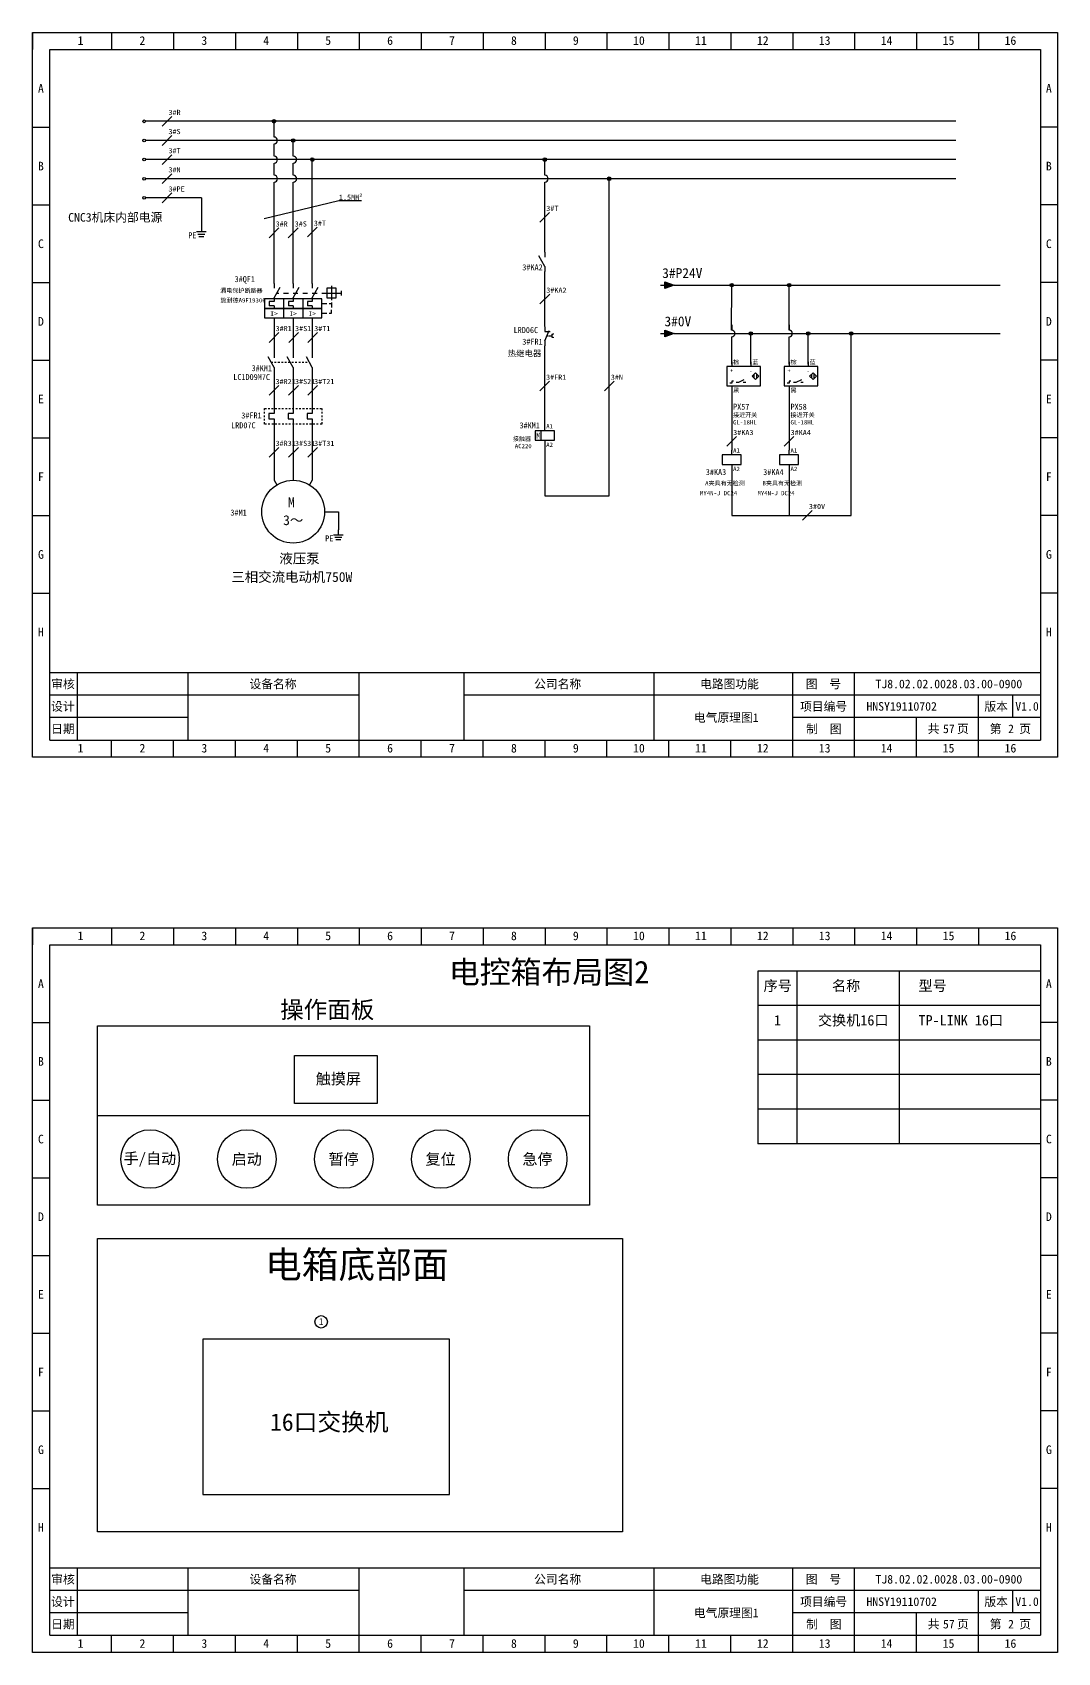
# Model space of a CAD drawing. Header units: millimetres. Extents: x 914 to 910632, y -176 to 682692.
# Drawn here: x 2899 to 3196, y 1770.9 to 2240.2 of the extents above; entities that cross this region are included whole.
import ezdxf
from ezdxf.enums import TextEntityAlignment as Align

# ---------------------------------------------------------------- set-up
doc = ezdxf.new("R2010")
doc.units = ezdxf.units.MM
doc.linetypes.add('EPL_DASH', pattern=[1, 0.5, -0.5])
doc.layers.add('EPLAN311', color=1, linetype='Continuous', lineweight=25)
doc.styles.get("Standard").update_dxf_attribs({"font": 'arial.ttf'})
doc.styles.add('宋体', font='')
doc.styles.get('宋体').set_extended_font_data('宋体')

# ---------------------------------------------------------------- blocks, each defined once
blk = doc.blocks.new('横向漏电断路器3P')
at = {"color": 5, "linetype": 'Continuous', "lineweight": 25, "ltscale": 4}
for p, q in [((2.1, 19.6), (3.5, 19.6)), ((2.8, 14), (2.8, 19.6)), ((0.7, 16.8), (4.9, 16.8)), ((5.6, 16.8), (7, 16.8)), ((5.88, 16.1), (5.88, 16.8)), ((5.88, 14), (5.88, 15.4)), ((8.68, 16.8), (7.7, 16.8)), ((8.68, 16.1), (8.68, 16.8)), ((8.68, 14), (8.68, 15.4)), ((4.2, 11.2), (1.05, 12.95)), ((4.2, 11.2), (5.25, 11.2)), ((5.25, 11.2), (5.25, 9.8)), ((5.25, 9.8), (6.51, 9.8)), ((6.51, 11.2), (7.28, 11.2)), ((6.51, 11.2), (6.51, 9.8)), ((10.08, 11.2), (11.2, 11.2)), ((4.2, 5.6), (1.05, 7.35)), ((4.2, 5.6), (5.25, 5.6)), ((5.25, 5.6), (5.25, 4.2)), ((6.51, 5.6), (6.51, 4.2)), ((6.51, 5.6), (7.28, 5.6)), ((10.08, 5.6), (11.2, 5.6)), ((4.2, 0), (1.05, 1.75)), ((4.2, 0), (5.25, 0)), ((5.25, 4.2), (6.51, 4.2)), ((5.25, 0), (5.25, -1.4)), ((6.51, 0), (6.51, -1.4)), ((6.51, 0), (7.28, 0)), ((10.08, 0), (11.2, 0)), ((5.25, -1.4), (6.51, -1.4))]:
    blk.add_line(p, q, dxfattribs=at)
at = {"color": 5, "linetype": 'Continuous', "lineweight": 25}
for p, q in [((0, 11.2), (1.4, 11.2)), ((2.8, 11.2), (2.8, 12.6)), ((2.8, 8.4), (2.8, 9.8)), ((0, 5.6), (1.4, 5.6)), ((2.8, 5.6), (2.8, 7)), ((4.48, 8.4), (10.08, 8.4)), ((0, 0), (1.4, 0)), ((2.8, 2.8), (2.8, 4.2)), ((2.82, 0.76), (2.82, 1.39)), ((4.48, 2.8), (10.08, 2.8)), ((4.48, -2.8), (10.08, -2.8))]:
    blk.add_line(p, q, dxfattribs=at)
at = {"color": 5, "linetype": 'Continuous', "lineweight": 25, "ltscale": 4}
for points in [[(1.4, 18.2), (1.4, 15.4), (4.2, 15.4), (4.2, 18.2)], [(4.48, 14), (4.48, -2.8), (7.28, -2.8), (7.28, 14)], [(7.28, 14), (7.28, -2.8), (10.08, -2.8), (10.08, 14)]]:
    blk.add_lwpolyline(points, close=True, dxfattribs=at)
at = {"color": 5, "style": '宋体'}
for p in [(8.82, 11.2), (8.82, 5.6), (8.82, 0)]:
    blk.add_text('I>', height=1.403, rotation=90, dxfattribs=at).set_placement(p, align=Align.MIDDLE_CENTER)
at = {"color": 0, "style": '宋体'}
for tag, p in [('17_20028[1]', (0.98, 11.87)), ('17_20028[3]', (0.98, 6.27)), ('17_20028[5]', (0.98, 0.67))]:
    blk.add_attdef(tag, text='', height=1.26, dxfattribs=at).set_placement(p, align=Align.RIGHT)
for tag, p in [('17_20028[2]', (10.5, 11.87)), ('17_20028[4]', (10.5, 6.27)), ('17_20028[6]', (10.5, 0.67)), ('17_20024', (-0.79, -7.52)), ('17_20025', (-0.79, -9.68))]:
    blk.add_attdef(tag, p, '', height=1.26, dxfattribs=at)
at = {"color": 5, "style": '宋体'}
blk.add_attdef('17_20010', (-0.91, -5.6), '', height=1.75, dxfattribs=at)
blk = doc.blocks.new('PE接地')
at = {"color": 5, "linetype": 'Continuous', "lineweight": 25, "ltscale": 4}
for p, q in [((1.4, 1.4), (-1.4, 1.4)), ((1.05, 2.1), (-1.05, 2.1)), ((0.7, 2.8), (-0.7, 2.8)), ((0, 0), (0, 1.4))]:
    blk.add_line(p, q, dxfattribs=at)
at = {"color": 5, "style": '宋体'}
blk.add_attdef('02', (-1.07, 3.35), '', height=1.75, dxfattribs=at)
at = {"color": 0, "style": '宋体'}
blk.add_attdef('01', (0.42, -0.54), '', height=1.26, dxfattribs=at)
blk = doc.blocks.new('接触器')
at = {"color": 5, "linetype": 'Continuous', "lineweight": 25}
for p, q in [((0, 4.2), (0, 5.6)), ((-1.13, 4.2), (-1.13, 1.4)), ((0, 1.4), (0, 0))]:
    blk.add_line(p, q, dxfattribs=at)
blk.add_lwpolyline([(-2.8, 1.4), (2.8, 1.4), (2.8, 4.2), (-2.8, 4.2)], close=True, dxfattribs=at)
at = {"insert": (-2.52, 3.65), "char_height": 1.75, "attachment_point": 1, "style": '宋体'}
blk.add_mtext_dynamic_manual_height_columns('M', width=1.4497, gutter_width=12.5, heights=[0], dxfattribs=at)
at = {"color": 0, "style": '宋体'}
for tag, p in [('01', (0.42, 4.87)), ('02', (0.42, -0.54)), ('04', (0.65, -7)), ('05', (0.65, -9.16))]:
    blk.add_attdef(tag, p, '', height=1.26, dxfattribs=at)
at = {"color": 5, "style": '宋体'}
blk.add_attdef('03', (0.42, -4.85), '', height=1.75, dxfattribs=at)
blk = doc.blocks.new('热继电器符号')
at = {"color": 5}
for p, q in [((6.51, 5.22), (6.51, 3.84)), ((6.51, 5.22), (6.51, 3.84)), ((6.51, 3.84), (8.1, 3.84)), ((6.51, 1.07), (6.51, -0.32)), ((7.12, 2.61), (7.52, 2.61)), ((7.65, 2.61), (8.05, 2.61)), ((8.18, 2.61), (8.57, 2.61)), ((8.57, 3.07), (8.57, 2.16)), ((8.57, 3.07), (8.93, 3.07)), ((8.57, 2.16), (8.93, 2.16)), ((8.93, 3.28), (8.93, 3.07)), ((8.93, 2.16), (8.93, 1.95))]:
    blk.add_line(p, q, dxfattribs=at)
at = {"color": 5, "ltscale": 4}
blk.add_line((6.51, 1.07), (7.74, 4.16), dxfattribs=at)
at = {"color": 5, "lineweight": -3, "style": '宋体'}
for tag, p in [('1#FR1', (0, 0)), ('LRD', (-3.57, -2.4)), ('热继电器', (-3.29, -4.96))]:
    blk.add_attdef(tag, p, '', height=1.74, dxfattribs=at)
blk = doc.blocks.new('磁性接近开关3线常开')
at = {"color": 5, "linetype": 'Continuous', "lineweight": 25, "ltscale": 4}
for p, q in [((0, 8.4), (0, 7)), ((5.6, 8.4), (5.6, 7)), ((6.63, 3.58), (6.63, 4.82)), ((7.37, 3.58), (7.37, 4.82)), ((0, 2.71), (0, 2.19)), ((0, 1.4), (0, 0)), ((3.59, 3.14), (2.01, 2.36))]:
    blk.add_line(p, q, dxfattribs=at)
at = {"color": 5, "linetype": 'Continuous', "lineweight": 25}
for p, q in [((0, 2.19), (-0.53, 2.19)), ((0.53, 2.71), (0, 2.71)), ((2.01, 2.36), (1.31, 2.36)), ((4.11, 2.36), (3.41, 2.36))]:
    blk.add_line(p, q, dxfattribs=at)
at = {"color": 5, "linetype": 'Continuous', "lineweight": 25, "ltscale": 4}
for points in [[(-1.4, 1.4), (8.4, 1.4), (8.4, 7), (-1.4, 7)], [(7, 5.19), (6.01, 4.2), (7, 3.21), (7.99, 4.2)]]:
    blk.add_lwpolyline(points, close=True, dxfattribs=at)
at = {"color": 5, "style": '宋体'}
for s, p in [('+', (0, 5.84)), ('-', (5.6, 5.84))]:
    blk.add_text(s, height=1.05, dxfattribs=at).set_placement(p, align=Align.MIDDLE_CENTER)
at = {"color": 0, "style": '宋体'}
for tag, p in [('01', (0.42, 7.67)), ('03', (6.02, 7.67)), ('02', (0.42, -0.54)), ('05', (0.42, -7.76)), ('06', (0.42, -9.92))]:
    blk.add_attdef(tag, p, '', height=1.26, dxfattribs=at)
at = {"color": 5, "style": '宋体'}
blk.add_attdef('04', (0.42, -5.6), '', height=1.75, dxfattribs=at)
blk = doc.blocks.new('EPLSYM_LibrarySPECIAL_Symbol8_Variant0_Placement1')
at = {"linetype": 'Continuous', "lineweight": 25, "ltscale": 4}
blk.add_hatch(color=1, dxfattribs=at).paths.add_polyline_path([(-0.75, 1), (2, 0), (-0.75, -1)], flags=0)
at = {"color": 1, "linetype": 'Continuous', "lineweight": 25, "ltscale": 4}
blk.add_line((-2, 0), (-0.75, 0), dxfattribs=at)
blk.add_lwpolyline([(-0.75, 1), (2, 0), (-0.75, -1)], close=True, dxfattribs=at)
at = {"color": 5}
blk.add_attdef('70_20010', text='', height=2.85, dxfattribs=at).set_placement((3, 0), align=Align.MIDDLE_LEFT)
at = {"color": 73}
for tag, p in [('70_24350', (33.76, 0)), ('70_24300', (72.31, 0))]:
    blk.add_attdef(tag, text='', height=2.06, dxfattribs=at).set_placement(p, align=Align.MIDDLE_LEFT)
blk = doc.blocks.new('继电器线圈')
at = {"color": 5, "linetype": 'Continuous', "lineweight": 25}
for p, q in [((0, 4.2), (0, 5.6)), ((0, 1.4), (0, 0))]:
    blk.add_line(p, q, dxfattribs=at)
blk.add_lwpolyline([(-2.8, 1.4), (2.8, 1.4), (2.8, 4.2), (-2.8, 4.2)], close=True, dxfattribs=at)
at = {"color": 0, "style": '宋体'}
for tag, p in [('01', (0.42, 4.87)), ('02', (0.42, -0.54)), ('04', (0.65, -7)), ('05', (0.65, -9.16))]:
    blk.add_attdef(tag, p, '', height=1.26, dxfattribs=at)
at = {"color": 5, "style": '宋体'}
blk.add_attdef('03', (0.42, -4.85), '', height=1.75, dxfattribs=at)
blk = doc.blocks.new('*U388')
blk.add_line((-2.5, 0), (2.5, 0))
blk = doc.blocks.new('*U389')
at = {"color": 0, "linetype": 'ByBlock', "lineweight": -2, "transparency": 16777216}
for p in [(0, 0), (0, -22.5), (0, -45), (0, -67.5), (0, -90), (0, -112.5), (0, -135)]:
    blk.add_blockref('*U388', p, dxfattribs=at)
blk = doc.blocks.new('*U390')
blk.add_line((-2.5, 0), (2.5, 0))
blk = doc.blocks.new('*U391')
at = {"color": 0, "linetype": 'ByBlock', "lineweight": -2, "transparency": 16777216}
for p in [(0, 0), (0, -22.5), (0, -45), (0, -67.5), (0, -90), (0, -112.5), (0, -135)]:
    blk.add_blockref('*U390', p, dxfattribs=at)
blk = doc.blocks.new('制图图框')
for p, q in [((-2700.08, 789.32), (-2403.08, 789.32)), ((-2700.08, 579.32), (-2700.08, 789.32)), ((-2700.08, 789.32), (-2700.08, 784.32)), ((-2700.08, 789.32), (-2695.08, 789.32)), ((-2677.15, 789.32), (-2677.15, 784.32)), ((-2659.21, 789.32), (-2659.21, 784.32)), ((-2641.27, 789.32), (-2641.27, 784.32)), ((-2623.33, 789.32), (-2623.33, 784.32)), ((-2605.4, 789.32), (-2605.4, 784.32)), ((-2587.46, 789.32), (-2587.46, 784.32)), ((-2569.52, 789.32), (-2569.52, 784.32)), ((-2551.58, 789.32), (-2551.58, 784.32)), ((-2533.65, 789.32), (-2533.65, 784.32)), ((-2515.71, 789.32), (-2515.71, 784.32)), ((-2497.77, 789.32), (-2497.77, 784.32)), ((-2479.83, 789.32), (-2479.83, 784.32)), ((-2461.9, 789.32), (-2461.9, 784.32)), ((-2443.96, 789.32), (-2443.96, 784.32)), ((-2426.02, 789.32), (-2426.02, 784.32)), ((-2403.08, 789.32), (-2403.08, 579.32)), ((-2403.08, 789.32), (-2403.08, 784.32)), ((-2695.08, 784.32), (-2408.08, 784.32)), ((-2695.08, 584.32), (-2695.08, 784.32)), ((-2408.08, 784.32), (-2408.08, 584.32)), ((-2408.08, 603.82), (-2695.08, 603.82)), ((-2687.08, 603.82), (-2687.08, 584.32)), ((-2655.08, 603.82), (-2655.08, 584.32)), ((-2655.08, 603.82), (-2655.08, 584.32)), ((-2605.4, 579.32), (-2605.4, 603.82)), ((-2575.08, 603.82), (-2575.08, 584.32)), ((-2575.08, 603.82), (-2575.08, 584.32)), ((-2575.08, 603.82), (-2575.08, 584.32)), ((-2520.08, 603.82), (-2520.08, 584.32)), ((-2479.83, 579.32), (-2479.83, 603.82)), ((-2461.9, 579.32), (-2461.9, 603.82)), ((-2655.08, 597.32), (-2695.08, 597.32)), ((-2605.4, 597.32), (-2655.08, 597.32)), ((-2408.08, 597.32), (-2575.08, 597.32)), ((-2426.02, 579.32), (-2426.02, 597.32)), ((-2416.18, 597.32), (-2416.18, 590.82)), ((-2655.08, 590.82), (-2695.08, 590.82)), ((-2408.08, 590.82), (-2479.83, 590.82)), ((-2443.96, 579.32), (-2443.96, 590.82)), ((-2695.08, 584.32), (-2408.08, 584.32)), ((-2677.15, 579.32), (-2677.15, 584.32)), ((-2659.21, 579.32), (-2659.21, 584.32)), ((-2641.27, 579.32), (-2641.27, 584.32)), ((-2623.33, 579.32), (-2623.33, 584.32)), ((-2587.46, 579.32), (-2587.46, 584.32)), ((-2569.52, 579.32), (-2569.52, 584.32)), ((-2551.58, 579.32), (-2551.58, 584.32)), ((-2533.65, 579.32), (-2533.65, 584.32)), ((-2515.71, 579.32), (-2515.71, 584.32)), ((-2497.77, 579.32), (-2497.77, 584.32)), ((-2403.08, 579.32), (-2700.08, 579.32))]:
    blk.add_line(p, q)
blk.add_blockref('*U389', (-2697.58, 761.82))
at = {"xscale": -1}
blk.add_blockref('*U391', (-2405.58, 761.82), dxfattribs=at)
at = {"style": '宋体'}
for s, p in [('1', (-2687.01, 785.71)), ('2', (-2669.07, 785.71)), ('3', (-2651.13, 785.71)), ('4', (-2633.2, 785.71)), ('5', (-2615.26, 785.71)), ('6', (-2597.32, 785.71)), ('7', (-2579.38, 785.71)), ('8', (-2561.45, 785.71)), ('9', (-2543.51, 785.71)), ('10', (-2526.07, 785.71)), ('11', (-2508.13, 785.71)), ('12', (-2490.2, 785.71)), ('13', (-2472.26, 785.71)), ('14', (-2454.32, 785.71)), ('15', (-2436.38, 785.71)), ('16', (-2418.45, 785.71)), ('A', (-2698.47, 771.84)), ('A', (-2406.47, 771.84)), ('B', (-2698.47, 749.34)), ('B', (-2406.47, 749.34)), ('C', (-2698.47, 726.84)), ('C', (-2406.47, 726.84)), ('D', (-2698.47, 704.34)), ('D', (-2406.47, 704.34)), ('E', (-2698.47, 681.84)), ('E', (-2406.47, 681.84)), ('F', (-2698.47, 659.34)), ('F', (-2406.47, 659.34)), ('G', (-2698.47, 636.84)), ('G', (-2406.47, 636.84)), ('H', (-2698.47, 614.34)), ('H', (-2406.47, 614.34)), ('审核', (-2694.65, 599.29)), ('设备名称', (-2637.2, 599.28)), ('公司名称', (-2554.73, 599.29)), ('电路图功能', (-2506.66, 599.29)), ('图  号', (-2476.05, 599.3)), ('设计', (-2694.66, 592.79)), ('项目编号', (-2477.68, 592.79)), ('版本', (-2424.3, 592.79)), ('日期', (-2694.66, 586.29)), ('制  图', (-2475.91, 586.28)), ('共   页', (-2440.72, 586.31)), ('第   页', (-2422.72, 586.3)), ('1', (-2687.01, 580.71)), ('2', (-2669.07, 580.71)), ('3', (-2651.13, 580.71)), ('4', (-2633.2, 580.71)), ('5', (-2615.26, 580.71)), ('6', (-2597.32, 580.71)), ('7', (-2579.38, 580.71)), ('8', (-2561.45, 580.71)), ('9', (-2543.51, 580.71)), ('10', (-2526.07, 580.71)), ('11', (-2508.13, 580.71)), ('12', (-2490.2, 580.71)), ('13', (-2472.26, 580.71)), ('14', (-2454.32, 580.71)), ('15', (-2436.38, 580.71)), ('16', (-2418.45, 580.71))]:
    blk.add_text(s, height=2.5, dxfattribs=at).set_placement(p)

msp = doc.modelspace()

# ---------------------------------------------------------------- hatches: boundary and pattern name
at = {"layer": 'EPLAN311', "ltscale": 4}
h = msp.add_hatch(color=1, dxfattribs=at)
edge = h.paths.add_edge_path()
edge.add_arc((2969.006, 2214.489), 0.52, 0, 360)
h = msp.add_hatch(color=1, dxfattribs=at)
edge = h.paths.add_edge_path()
edge.add_arc((2974.55, 2208.945), 0.52, 0, 360)
h = msp.add_hatch(color=1, dxfattribs=at)
edge = h.paths.add_edge_path()
edge.add_arc((2980.094, 2203.401), 0.52, 0, 360)
h = msp.add_hatch(color=1, dxfattribs=at)
edge = h.paths.add_edge_path()
edge.add_arc((3047.437, 2203.401), 0.52, 0, 360)
h = msp.add_hatch(color=1, dxfattribs=at)
edge = h.paths.add_edge_path()
edge.add_arc((3066.09, 2197.857), 0.52, 0, 360)
h = msp.add_hatch(color=1, dxfattribs=at)
edge = h.paths.add_edge_path()
edge.add_arc((3101.58, 2167.031), 0.52, 0, 360)
h = msp.add_hatch(color=1, dxfattribs=at)
edge = h.paths.add_edge_path()
edge.add_arc((3118.213, 2167.029), 0.52, 0, 360)
h = msp.add_hatch(color=1, dxfattribs=at)
edge = h.paths.add_edge_path()
edge.add_arc((3107.124, 2153.026), 0.52, 0, 360)
h = msp.add_hatch(color=1, dxfattribs=at)
edge = h.paths.add_edge_path()
edge.add_arc((3123.757, 2153.024), 0.52, 0, 360)
h = msp.add_hatch(color=1, dxfattribs=at)
edge = h.paths.add_edge_path()
edge.add_arc((3136.17, 2153.028), 0.52, 0, 360)

# ---------------------------------------------------------------- linework, layer by layer
for p, q in [((2936.57, 2213.075), (2939.398, 2215.903)), ((2969.006, 2209.945), (2969.006, 2214.489)), ((2936.57, 2207.531), (2939.398, 2210.359)), ((2969.006, 2204.401), (2969.006, 2207.945)), ((2974.55, 2204.401), (2974.55, 2208.945)), ((2936.57, 2201.987), (2939.398, 2204.815)), ((2969.006, 2198.857), (2969.006, 2202.401)), ((2974.55, 2198.857), (2974.55, 2202.401)), ((2980.094, 2167.504), (2980.094, 2203.401)), ((3047.437, 2198.857), (3047.437, 2203.401)), ((3047.437, 2198.857), (3047.437, 2203.401)), ((2936.57, 2196.443), (2939.398, 2199.271)), ((2969.006, 2167.504), (2969.006, 2196.857)), ((2974.55, 2167.504), (2974.55, 2196.857)), ((3047.437, 2176.546), (3047.437, 2196.857)), ((3066.09, 2106.027), (3066.09, 2197.857)), ((2936.57, 2190.899), (2939.398, 2193.727)), ((2947.952, 2192.313), (2947.952, 2183.922)), ((2966.159, 2186.307), (2987.79, 2191.581)), ((2987.79, 2191.581), (2994.357, 2191.581)), ((3046.023, 2185.287), (3048.852, 2188.116)), ((2967.592, 2180.767), (2970.42, 2183.595)), ((2973.136, 2180.767), (2975.964, 2183.595)), ((2978.68, 2180.985), (2981.508, 2183.813)), ((3047.442, 2155.002), (3047.44, 2171.003)), ((3046.027, 2161.588), (3048.855, 2164.417)), ((2969.006, 2156.416), (2969.006, 2147.331)), ((2974.55, 2156.416), (2974.55, 2147.331)), ((2980.094, 2156.416), (2980.094, 2147.331)), ((3101.58, 2155.541), (3101.58, 2153.969)), ((3118.213, 2155.54), (3118.213, 2153.968)), ((2967.592, 2150.46), (2970.42, 2153.288)), ((2973.242, 2150.46), (2976.071, 2153.288)), ((2978.786, 2150.46), (2981.615, 2153.288)), ((3101.58, 2150.487), (3101.58, 2152.059)), ((3101.58, 2144.114), (3101.58, 2150.487)), ((3107.124, 2144.114), (3107.124, 2153.026)), ((3118.213, 2150.485), (3118.213, 2152.058)), ((3118.213, 2144.113), (3118.213, 2150.485)), ((3123.757, 2144.113), (3123.757, 2153.024)), ((3047.445, 2126.249), (3047.445, 2149.459)), ((2969.009, 2141.788), (2969.009, 2131.298)), ((2974.553, 2141.788), (2974.553, 2131.298)), ((2980.097, 2141.788), (2980.097, 2131.298)), ((2967.577, 2135.111), (2970.405, 2137.94)), ((2973.227, 2135.111), (2976.055, 2137.94)), ((2978.771, 2135.111), (2981.599, 2137.94)), ((3045.965, 2136.375), (3048.794, 2139.203)), ((3064.716, 2136.375), (3067.544, 2139.203)), ((2969.009, 2131.298), (2969.009, 2129.798)), ((2974.553, 2131.298), (2974.553, 2129.798)), ((2980.097, 2131.298), (2980.097, 2129.798)), ((2969.009, 2129.798), (2967.509, 2129.798)), ((2967.509, 2129.798), (2967.509, 2128.298)), ((2967.509, 2128.298), (2969.009, 2128.298)), ((2969.009, 2128.298), (2969.009, 2126.798)), ((2969.009, 2126.798), (2969.009, 2110.492)), ((2974.553, 2129.798), (2973.053, 2129.798)), ((2973.053, 2129.798), (2973.053, 2128.298)), ((2973.053, 2128.298), (2974.553, 2128.298)), ((2974.553, 2128.298), (2974.553, 2126.798)), ((2974.553, 2126.798), (2974.553, 2110.492)), ((2980.097, 2129.798), (2978.597, 2129.798)), ((2978.597, 2129.798), (2978.597, 2128.298)), ((2978.597, 2128.298), (2980.097, 2128.298)), ((2980.097, 2128.298), (2980.097, 2126.798)), ((2980.097, 2126.798), (2980.097, 2110.492)), ((3100.166, 2120.351), (3102.994, 2123.179)), ((3116.799, 2120.349), (3119.627, 2123.178)), ((2967.577, 2117.213), (2970.405, 2120.041)), ((2973.227, 2117.213), (2976.055, 2120.041)), ((2978.771, 2117.213), (2981.599, 2120.041)), ((3047.445, 2120.705), (3047.445, 2106.027)), ((2969.009, 2110.492), (2969.818, 2109.163)), ((2980.097, 2110.492), (2979.287, 2109.163)), ((3047.445, 2106.027), (3066.09, 2106.027)), ((2983.652, 2101.392), (2987.721, 2101.392)), ((2987.721, 2101.392), (2987.721, 2096.106)), ((3122.107, 2098.913), (3124.936, 2101.741)), ((3109.139, 1968.311), (3109.139, 1918.311)), ((3191.002, 1968.311), (3109.139, 1968.311)), ((3120.43, 1968.311), (3120.43, 1918.311)), ((3150.07, 1968.311), (3150.07, 1918.311)), ((3191.002, 1958.311), (3109.139, 1958.311)), ((3191.002, 1948.311), (3109.139, 1948.311)), ((3191.002, 1938.311), (3109.139, 1938.311)), ((2917.894, 1926.48), (3060.416, 1926.48)), ((3191.002, 1928.311), (3109.139, 1928.311)), ((3191.002, 1918.311), (3109.139, 1918.311))]:
    msp.add_line(p, q)
at = {"color": 0}
for p, q in [((3166.515, 2214.489), (2931.777, 2214.489)), ((3166.515, 2208.945), (2931.777, 2208.945)), ((3166.515, 2203.401), (2931.777, 2203.401)), ((3166.515, 2197.857), (2931.777, 2197.857)), ((2947.952, 2192.313), (2931.777, 2192.313)), ((3084.913, 2167.031), (3179.326, 2167.029)), ((3101.579, 2153.982), (3101.58, 2167.032)), ((3118.213, 2153.981), (3118.213, 2167.03)), ((3084.931, 2153.024), (3179.326, 2153.024))]:
    msp.add_line(p, q, dxfattribs=at)
at = {"color": 5, "linetype": 'Continuous', "ltscale": 4}
for p, q in [((3047.44, 2172.389), (3045.707, 2175.508)), ((3047.44, 2172.389), (3045.707, 2175.508)), ((2969.009, 2143.174), (2967.276, 2146.293)), ((2969.009, 2143.174), (2967.276, 2146.293)), ((2974.553, 2143.174), (2972.82, 2146.293)), ((2974.553, 2143.174), (2972.82, 2146.293)), ((2980.097, 2143.174), (2978.364, 2146.293)), ((2980.097, 2143.174), (2978.364, 2146.293))]:
    msp.add_line(p, q, dxfattribs=at)
at = {"color": 5, "linetype": 'Continuous'}
for p, q in [((3047.437, 2176.546), (3047.437, 2175.16)), ((3047.437, 2176.546), (3047.437, 2175.16)), ((3047.44, 2172.389), (3047.44, 2171.003)), ((3047.44, 2172.389), (3047.44, 2171.003)), ((2969.006, 2147.331), (2969.006, 2145.945)), ((2969.006, 2147.331), (2969.006, 2145.945)), ((2974.55, 2147.331), (2974.55, 2145.945)), ((2974.55, 2147.331), (2974.55, 2145.945)), ((2980.094, 2147.331), (2980.094, 2145.945)), ((2980.094, 2147.331), (2980.094, 2145.945)), ((2969.009, 2143.174), (2969.009, 2141.788)), ((2969.009, 2143.174), (2969.009, 2141.788)), ((2974.553, 2143.174), (2974.553, 2141.788)), ((2974.553, 2143.174), (2974.553, 2141.788)), ((2980.097, 2143.174), (2980.097, 2141.788)), ((2980.097, 2143.174), (2980.097, 2141.788))]:
    msp.add_line(p, q, dxfattribs=at)
at = {"linetype": 'ByBlock'}
for p, q in [((3136.168, 2100.327), (3136.17, 2153.023)), ((3101.58, 2136.491), (3101.58, 2119.248)), ((3118.213, 2136.49), (3118.213, 2119.246)), ((3101.58, 2113.704), (3101.58, 2100.327)), ((3118.213, 2113.702), (3118.213, 2100.327)), ((3101.58, 2100.327), (3136.168, 2100.327))]:
    msp.add_line(p, q, dxfattribs=at)
at = {"linetype": 'EPL_DASH'}
msp.add_line((2968.142, 2144.734), (2979.23, 2144.734), dxfattribs=at)
msp.add_lwpolyline([(2966.284, 2131.298), (2982.821, 2131.298), (2982.821, 2126.798), (2966.284, 2126.798)], close=True, dxfattribs=at)
for points in [[(2917.894, 1952.488), (3060.416, 1952.488), (3060.416, 1900.472), (2917.894, 1900.472)], [(2974.902, 1943.842), (2998.883, 1943.842), (2998.883, 1929.971), (2974.902, 1929.971)], [(3019.819, 1861.638), (2948.38, 1861.638), (2948.38, 1816.651), (3019.819, 1816.651)]]:
    msp.add_lwpolyline(points, close=True)
at = {"color": 1}
msp.add_lwpolyline([(2917.894, 1890.888), (3069.948, 1890.888), (3069.948, 1805.837), (2917.894, 1805.837)], close=True, dxfattribs=at)
for centre, radius in [((2931.373, 2214.489), 0.404), ((2931.373, 2208.945), 0.404), ((2931.373, 2203.401), 0.404), ((2931.373, 2197.857), 0.404), ((2931.373, 2192.313), 0.404), ((2974.553, 2101.392), 9.1), ((2933.081, 1913.867), 8.486), ((2961.157, 1913.867), 8.486), ((2989.232, 1913.867), 8.486), ((3017.308, 1913.867), 8.486), ((3045.383, 1913.867), 8.486), ((2982.662, 1866.697), 1.792)]:
    msp.add_circle(centre, radius)
for centre, radius, start, end in [((2969.006, 2208.945), 1, 269.99994, 89.99994), ((2969.006, 2203.401), 1, 269.99994, 89.99994), ((2974.55, 2203.401), 1, 269.99994, 89.99994), ((2969.006, 2197.857), 1, 269.99994, 89.99994), ((2974.55, 2197.857), 1, 269.99994, 89.99994), ((3047.437, 2197.857), 1, 269.99994, 89.99994), ((3101.58, 2153.014), 0.955, 270, 90), ((3118.213, 2153.013), 0.955, 270, 90)]:
    msp.add_arc(centre, radius, start, end)
at = {"layer": 'EPLAN311', "color": 1, "ltscale": 4}
for centre in [(2969.006, 2214.489), (2974.55, 2208.945), (2980.094, 2203.401), (3047.437, 2203.401), (3066.09, 2197.857), (3101.58, 2167.031), (3118.213, 2167.029), (3107.124, 2153.026), (3123.757, 2153.024), (3136.17, 2153.028)]:
    msp.add_circle(centre, 0.52, dxfattribs=at)

# ---------------------------------------------------------------- block references
for p in [(5599.086, 1450.931), (5599.086, 1191.56)]:
    msp.add_blockref('制图图框', p)
ref = msp.add_blockref('PE接地', (2947.946, 2183.922), dxfattribs=dict(xscale=0.99, yscale=0.99, zscale=0.99, rotation=180))
ref.add_attrib('02', 'PE', (2944.158, 2180.604), dxfattribs={"color": 5, "height": 1.736, "style": '宋体'})
ref = msp.add_blockref('横向漏电断路器3P', (2969.006, 2167.504), dxfattribs=dict(xscale=0.99, yscale=0.99, zscale=0.99, rotation=270))
ref.add_attrib('17_20025', '施耐德A9F19306', (2953.5, 2162.017), dxfattribs={"color": 0, "height": 1.24989, "style": '宋体'})
ref.add_attrib('17_20024', '漏电保护断路器', (2953.414, 2164.843), dxfattribs={"color": 0, "height": 1.2499, "style": '宋体'})
ref.add_attrib('17_20010', '3#QF1', (2957.574, 2167.903), dxfattribs={"color": 5, "height": 1.736, "style": '宋体'})
at = {"color": 7}
ref = msp.add_blockref('EPLSYM_LibrarySPECIAL_Symbol8_Variant0_Placement1', (3082.931, 2167.024), dxfattribs=at)
ref.add_attrib('70_20010', '3#P24V', dxfattribs={"color": 5, "height": 2.8548, "style": '宋体'}).set_placement((3081.447, 2170.524), align=Align.MIDDLE_LEFT)
ref = msp.add_blockref('热继电器符号', (3040.933, 2149.779))
ref.add_attrib('1#FR1', '3#FR1', (3040.933, 2149.779), dxfattribs={"color": 5, "lineweight": -3, "height": 1.736, "style": '宋体'})
ref.add_attrib('热继电器', '热继电器', (3036.708, 2146.364), dxfattribs={"color": 5, "lineweight": -3, "height": 1.736, "style": '宋体'})
ref.add_attrib('LRD', 'LRD06C', (3038.417, 2153.141), dxfattribs={"color": 5, "lineweight": -3, "height": 1.736, "style": '宋体'})
ref = msp.add_blockref('EPLSYM_LibrarySPECIAL_Symbol8_Variant0_Placement1', (3082.931, 2153.024), dxfattribs=at)
ref.add_attrib('70_20010', '3#0V', dxfattribs={"color": 5, "height": 2.8548, "style": '宋体'}).set_placement((3082.105, 2156.537), align=Align.MIDDLE_LEFT)
at = {"xscale": 0.99, "yscale": 0.99, "zscale": 0.99}
for p, values in [((3101.58, 2136.491), {'06': 'GL-18HL', '05': '接近开关', '04': 'PX57', '03': '蓝', '02': '黑', '01': '棕'}), ((3118.213, 2136.49), {'06': 'GL-18HL', '05': '接近开关', '04': 'PX58', '03': '蓝', '02': '黑', '01': '棕'})]:
    msp.add_blockref('磁性接近开关3线常开', p, dxfattribs=at).add_auto_attribs(values)
ref = msp.add_blockref('接触器', (3047.445, 2120.705), dxfattribs=dict(xscale=0.99, yscale=0.99, zscale=0.99))
ref.add_attrib('01', 'A1', (3047.86, 2125.529), dxfattribs={"color": 0, "height": 1.2499, "style": '宋体'})
ref.add_attrib('02', 'A2', (3047.86, 2120.175), dxfattribs={"color": 0, "height": 1.2499, "style": '宋体'})
ref.add_attrib('03', '3#KM1', (3040.113, 2125.535), dxfattribs={"color": 5, "height": 1.736, "style": '宋体'})
ref.add_attrib('04', '接触器', (3038.199, 2121.908), dxfattribs={"color": 0, "height": 1.2499, "style": '宋体'})
ref.add_attrib('05', 'AC220', (3038.754, 2119.793), dxfattribs={"color": 0, "height": 1.2499, "style": '宋体'})
ref = msp.add_blockref('继电器线圈', (3101.58, 2113.704), dxfattribs=dict(xscale=0.99, yscale=0.99, zscale=0.99))
ref.add_attrib('05', 'MY4N-J DC24', (3092.427, 2106.153), dxfattribs={"color": 0, "height": 1.24989, "style": '宋体'})
ref.add_attrib('04', 'A夹具有无检测', (3093.893, 2109.043), dxfattribs={"color": 0, "height": 1.2499, "style": '宋体'})
ref.add_attrib('03', '3#KA3', (3094.091, 2112.004), dxfattribs={"color": 5, "height": 1.736, "style": '宋体'})
ref.add_attrib('02', 'A2', (3101.996, 2113.174), dxfattribs={"color": 0, "height": 1.2499, "style": '宋体'})
ref.add_attrib('01', 'A1', (3101.996, 2118.527), dxfattribs={"color": 0, "height": 1.2499, "style": '宋体'})
ref = msp.add_blockref('继电器线圈', (3118.213, 2113.702), dxfattribs=dict(xscale=0.99, yscale=0.99, zscale=0.99))
ref.add_attrib('05', 'MY4N-J DC24', (3109.06, 2106.151), dxfattribs={"color": 0, "height": 1.24989, "style": '宋体'})
ref.add_attrib('04', 'B夹具有无检测', (3110.526, 2109.042), dxfattribs={"color": 0, "height": 1.2499, "style": '宋体'})
ref.add_attrib('03', '3#KA4', (3110.724, 2112.003), dxfattribs={"color": 5, "height": 1.736, "style": '宋体'})
ref.add_attrib('02', 'A2', (3118.629, 2113.173), dxfattribs={"color": 0, "height": 1.2499, "style": '宋体'})
ref.add_attrib('01', 'A1', (3118.629, 2118.526), dxfattribs={"color": 0, "height": 1.2499, "style": '宋体'})
ref = msp.add_blockref('PE接地', (2987.623, 2096.106), dxfattribs=dict(xscale=0.99, yscale=0.99, zscale=0.99, rotation=180))
ref.add_attrib('02', 'PE', (2983.835, 2092.788), dxfattribs={"color": 5, "height": 1.736, "style": '宋体'})

# ---------------------------------------------------------------- texts
at = {"style": '宋体'}
for s, height, p in [('3#R', 1.5, (2938.422, 2216.322)), ('3#S', 1.5, (2938.422, 2210.778)), ('3#T', 1.5, (2938.422, 2205.234)), ('3#N', 1.5, (2938.422, 2199.69)), ('3#PE', 1.5, (2938.422, 2194.146)), ('1.5MM²', 1.5, (2987.803, 2191.744)), ('3#T', 1.5, (3047.876, 2188.534)), ('3#R', 1.5, (2969.445, 2184.013)), ('3#S', 1.5, (2974.989, 2184.013)), ('3#T', 1.5, (2980.533, 2184.232)), ('3#KA2', 1.5, (3047.88, 2164.835)), ('3#R1', 1.5, (2969.445, 2153.706)), ('3#S1', 1.5, (2975.095, 2153.706)), ('3#T1', 1.5, (2980.639, 2153.706)), ('3#FR1', 1.5, (3047.818, 2139.622)), ('3#N', 1.5, (3066.569, 2139.622)), ('3#R21', 1.5, (2969.43, 2138.358)), ('3#S21', 1.5, (2975.08, 2138.358)), ('3#T21', 1.5, (2980.624, 2138.358)), ('3#R31', 1.5, (2969.43, 2120.46)), ('3#S31', 1.5, (2975.08, 2120.46)), ('3#T31', 1.5, (2980.624, 2120.46)), ('3#KA3', 1.5, (3102.018, 2123.597)), ('3#KA4', 1.5, (3118.652, 2123.596)), ('3#0V', 1.5, (3123.96, 2102.159)), ('序号', 3, (3110.815, 1962.565)), ('名称', 3, (3130.648, 1962.565)), ('型号', 3, (3155.704, 1962.565)), ('1', 3, (3113.861, 1952.565)), ('交换机16口', 3, (3126.573, 1952.565)), ('TP-LINK 16口', 3, (3155.704, 1952.565)), ('1', 2.016, (2981.988, 1865.738))]:
    msp.add_text(s, height=height, dxfattribs=at).set_placement(p)
at = {"color": 7, "style": '宋体'}
for s, height, p in [('M', 2.855, (2973.071, 2101.81)), ('3～', 2.8548, (2971.651, 2096.657)), ('液压泵', 2.8548, (2970.531, 2085.547)), ('三相交流电动机750W', 2.85481, (2956.622, 2080.205))]:
    msp.add_text(s, height=height, dxfattribs=at).set_placement(p, align=Align.BOTTOM_LEFT)
msp.add_text('电控箱布局图2', height=6.5555, dxfattribs=at).set_placement((3077.767, 1971.309), align=Align.TOP_RIGHT)
msp.add_text('16口交换机', height=5.0419, dxfattribs=at).set_placement((2985.014, 1837.671), align=Align.MIDDLE_CENTER)
at = {"attachment_point": 5, "style": '宋体'}
for s, width, gutter_width, insert, char_height in [('操作面板', 37.55951, 12.5, (2984.43, 1956.86), 5), ('触摸屏', 17.38543, 12.5, (2987.642, 1936.909), 3.2), ('手/自动', 31.58197, 29.444, (2933.028, 1913.654), 3.2), ('启动', 17.38543, 12.5, (2961.103, 1913.654), 3.2), ('暂停', 17.38543, 12.5, (2989.179, 1913.654), 3.2), ('复位', 17.38543, 12.5, (3017.254, 1913.654), 3.2), ('急停', 17.38543, 12.5, (3045.33, 1913.654), 3.2), ('电箱底部面', 64.46143, 12.5, (2992.988, 1882.81), 7.8)]:
    msp.add_mtext_dynamic_manual_height_columns(s, width=width, gutter_width=gutter_width, heights=[1.953], dxfattribs=dict(at, insert=insert, char_height=char_height))
at = {"color": 0, "style": '宋体'}
msp.add_attdef('CNC3机床内部电源', text='17_20025', height=2.5, dxfattribs=at).set_placement((2922.994, 2185.419), align=Align.CENTER)
at = {"color": 5, "style": '宋体'}
for tag, p in [('3#KA2', (3040.928, 2171.323)), ('LC1D09M7C', (2957.203, 2139.543)), ('3#KM1', (2962.497, 2142.108)), ('LRD07C', (2956.573, 2125.546)), ('3#FR1', (2959.52, 2128.415)), ('3#M1', (2956.364, 2100.286))]:
    msp.add_attdef(tag, p, '', height=1.736, dxfattribs=at)
at = {"style": '宋体'}
for tag, text, p in [('TJ8.02.02.0028.03.00-0900', 'TJ8.01.01.0181.00.01-0900', (3164.502, 2051.5)), ('电气原理图1', '封页', (3100.002, 2041.75)), ('HNSY19110702', 'HNSY19110702', (3150.83, 2045)), ('V1.0', '1.0', (3187.153, 2045)), ('57', '01', (3164.502, 2038.5)), ('2', '01', (3182.502, 2038.5)), ('TJ8.02.02.0028.03.00-0900', 'TJ8.01.01.0181.00.01-0900', (3164.502, 1792.128)), ('电气原理图1', '封页', (3100.002, 1782.378)), ('HNSY19110702', 'HNSY19110702', (3150.83, 1785.628)), ('V1.0', '1.0', (3187.153, 1785.628)), ('57', '01', (3164.502, 1779.128)), ('2', '01', (3182.502, 1779.128))]:
    msp.add_attdef(tag, text=text, height=2.5, dxfattribs=at).set_placement(p, align=Align.MIDDLE_CENTER)

doc.saveas('drawing.dxf')
